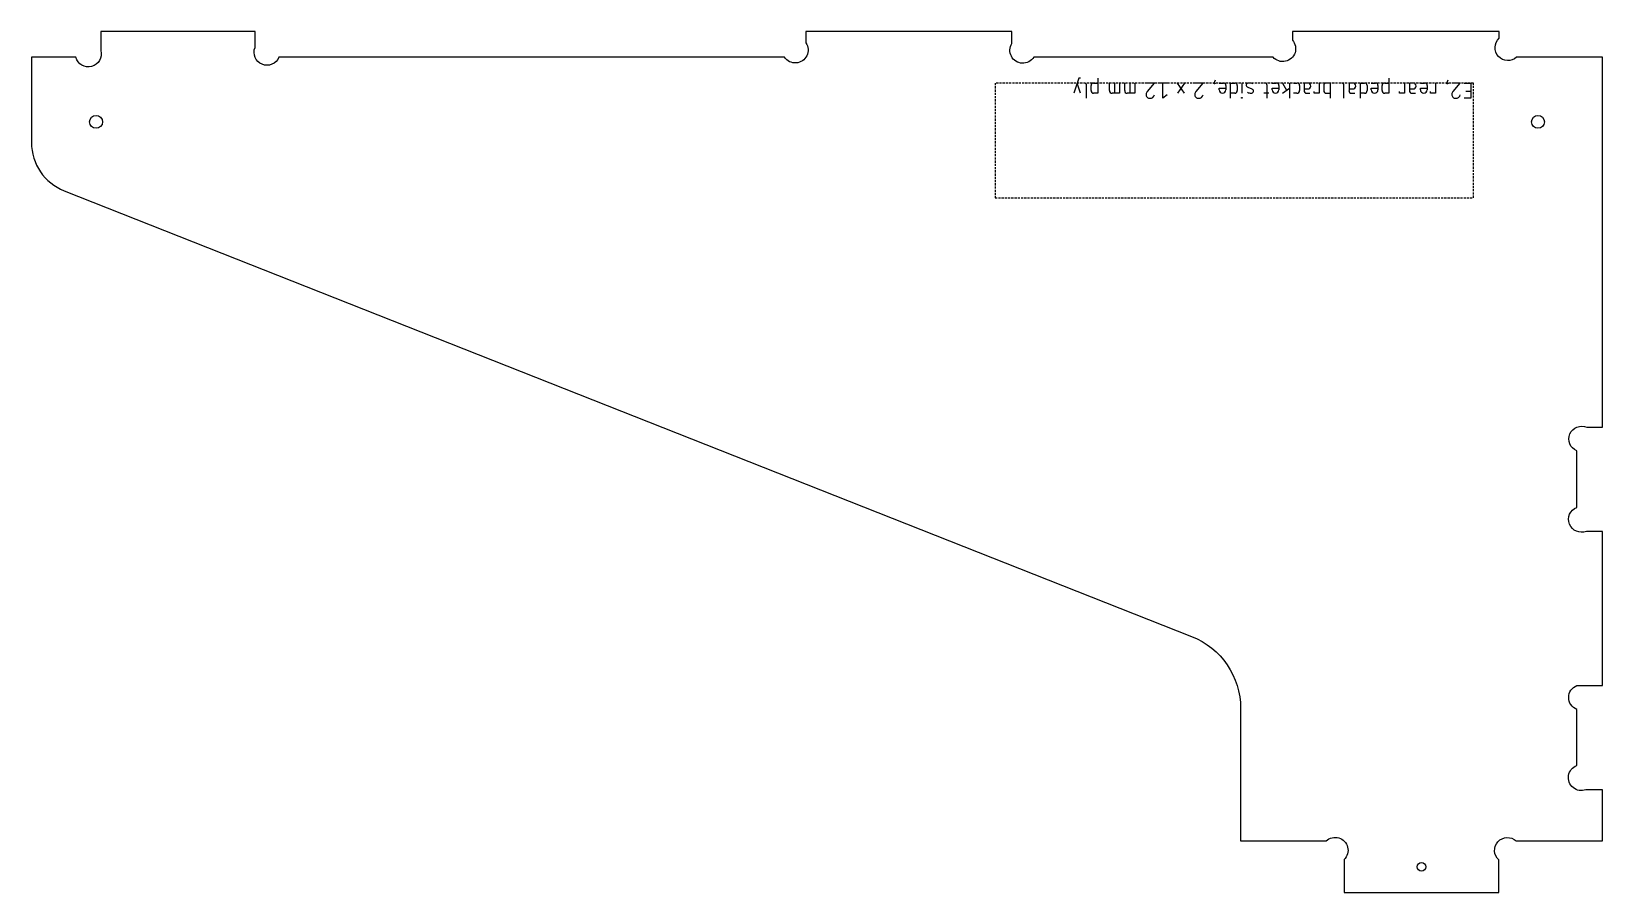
# Model space of a CAD drawing. Header units: millimetres. Extents: x -1102 to -738, y -2019 to -1819.
import ezdxf

# ---------------------------------------------------------------- set-up
doc = ezdxf.new("R2010")
doc.units = ezdxf.units.MM
doc.linetypes.add('DASHED', pattern=[0.75, 0.5, -0.25])
doc.layers.get('0').update_dxf_attribs({"linetype": 'CONTINUOUS'})
doc.layers.add('1', color=7, linetype='DASHED')

msp = doc.modelspace()

# ---------------------------------------------------------------- linework, layer by layer
for p, q in [((-859.1, -1829.46), (-860.27, -1832.97)), ((-858.71, -1832.97), (-859.49, -1830.63)), ((-858.71, -1829.46), (-859.1, -1829.46)), ((-855.68, -1830.63), (-854.71, -1830.63)), ((-854.71, -1829.46), (-854.71, -1832.97)), ((-851.98, -1832.38), (-851.98, -1830.63)), ((-850.81, -1830.63), (-850.81, -1832.97)), ((-849.64, -1830.63), (-849.64, -1832.97)), ((-848.47, -1832.38), (-848.47, -1830.63)), ((-847.3, -1830.63), (-847.3, -1832.97)), ((-846.13, -1830.63), (-846.13, -1832.97)), ((-841.55, -1830.63), (-843.5, -1830.63)), ((-843.2, -1832.58), (-841.55, -1830.63)), ((-838.62, -1830.63), (-840.57, -1830.63)), ((-839.6, -1834.14), (-839.6, -1830.63)), ((-834.62, -1830.63), (-836.18, -1832.97)), ((-834.62, -1832.97), (-836.18, -1830.63)), ((-830.24, -1830.63), (-832.19, -1830.63)), ((-831.89, -1832.58), (-830.24, -1830.63)), ((-827.7, -1830.63), (-827.41, -1829.85)), ((-827.7, -1830.63), (-827.51, -1830.63)), ((-827.7, -1830.82), (-827.7, -1830.63)), ((-827.51, -1830.63), (-827.51, -1830.82)), ((-826.53, -1830.63), (-825.56, -1830.63)), ((-823.9, -1834.14), (-823.9, -1830.63)), ((-823.9, -1830.63), (-822.92, -1830.63)), ((-821.27, -1830.63), (-821.27, -1832.97)), ((-816, -1830.63), (-816.2, -1830.63)), ((-814.25, -1830.63), (-813.27, -1830.63)), ((-811.81, -1830.63), (-810.93, -1832.28)), ((-810.25, -1830.63), (-810.25, -1834.14)), ((-809.27, -1830.63), (-808.49, -1830.63)), ((-805.96, -1830.63), (-806.84, -1830.63)), ((-806.84, -1830.63), (-806.84, -1832.38)), ((-803.33, -1830.63), (-803.33, -1832.97)), ((-800.69, -1830.63), (-801.67, -1830.63)), ((-800.69, -1834.14), (-800.69, -1830.63)), ((-795.53, -1830.63), (-796.4, -1830.63)), ((-796.4, -1830.63), (-796.4, -1832.38)), ((-793.77, -1834.14), (-793.77, -1830.63)), ((-793.77, -1830.63), (-792.8, -1830.63)), ((-791.24, -1830.63), (-790.26, -1830.63)), ((-788.12, -1830.63), (-787.14, -1830.63)), ((-787.14, -1829.46), (-787.14, -1832.97)), ((-783.53, -1830.63), (-783.53, -1832.97)), ((-781.49, -1830.63), (-782.36, -1830.63)), ((-782.36, -1830.63), (-782.36, -1832.38)), ((-779.83, -1830.63), (-778.85, -1830.63)), ((-776.32, -1830.63), (-776.32, -1832.97)), ((-773.69, -1830.63), (-773.39, -1829.85)), ((-773.69, -1830.63), (-773.49, -1830.63)), ((-773.69, -1830.82), (-773.69, -1830.63)), ((-773.49, -1830.63), (-773.49, -1830.82)), ((-770.57, -1830.63), (-772.52, -1830.63)), ((-772.22, -1832.58), (-770.57, -1830.63)), ((-769.69, -1830.63), (-768.13, -1830.63)), ((-768.13, -1830.63), (-768.13, -1834.14)), ((-857.34, -1834.14), (-857.34, -1831.21)), ((-856.27, -1832.38), (-856.27, -1831.21)), ((-854.71, -1832.97), (-855.68, -1832.97)), ((-849.64, -1832.97), (-851.39, -1832.97)), ((-846.13, -1832.97), (-847.88, -1832.97)), ((-838.62, -1833.36), (-839.6, -1834.14)), ((-827.51, -1830.82), (-827.7, -1830.82)), ((-826.53, -1832.19), (-826.53, -1831.8)), ((-826.53, -1831.8), (-824.97, -1831.8)), ((-824.97, -1831.21), (-824.97, -1832.19)), ((-822.92, -1832.97), (-823.9, -1832.97)), ((-822.34, -1831.21), (-822.34, -1832.38)), ((-821.36, -1834.14), (-821.36, -1833.94)), ((-821.36, -1833.94), (-821.17, -1833.94)), ((-821.17, -1834.14), (-821.36, -1834.14)), ((-821.17, -1833.94), (-821.17, -1834.14)), ((-819.9, -1831.6), (-818.93, -1831.99)), ((-815.03, -1832.97), (-816.2, -1832.97)), ((-815.42, -1834.14), (-815.42, -1831.21)), ((-814.25, -1832.19), (-814.25, -1831.8)), ((-814.25, -1831.8), (-812.69, -1831.8)), ((-812.69, -1831.21), (-812.69, -1832.19)), ((-811.81, -1832.97), (-810.25, -1831.8)), ((-808.49, -1832.97), (-809.27, -1832.97)), ((-807.91, -1831.21), (-807.91, -1832.38)), ((-806.84, -1831.99), (-805.96, -1831.99)), ((-806.25, -1832.97), (-805.47, -1832.97)), ((-804.5, -1832.97), (-804.5, -1832.58)), ((-803.33, -1832.97), (-804.5, -1832.97)), ((-802.25, -1831.21), (-802.25, -1832.38)), ((-801.67, -1832.97), (-800.69, -1832.97)), ((-797.57, -1834.14), (-797.57, -1831.21)), ((-796.4, -1831.99), (-795.53, -1831.99)), ((-795.82, -1832.97), (-795.04, -1832.97)), ((-792.8, -1832.97), (-793.77, -1832.97)), ((-792.21, -1831.21), (-792.21, -1832.38)), ((-791.24, -1832.19), (-791.24, -1831.8)), ((-791.24, -1831.8), (-789.68, -1831.8)), ((-789.68, -1831.21), (-789.68, -1832.19)), ((-788.7, -1832.38), (-788.7, -1831.21)), ((-787.14, -1832.97), (-788.12, -1832.97)), ((-784.7, -1832.97), (-784.7, -1832.58)), ((-783.53, -1832.97), (-784.7, -1832.97)), ((-782.36, -1831.99), (-781.49, -1831.99)), ((-781.78, -1832.97), (-781, -1832.97)), ((-779.83, -1832.19), (-779.83, -1831.8)), ((-779.83, -1831.8), (-778.27, -1831.8)), ((-778.27, -1831.21), (-778.27, -1832.19)), ((-777.49, -1832.97), (-777.49, -1832.58)), ((-776.32, -1832.97), (-777.49, -1832.97)), ((-773.49, -1830.82), (-773.69, -1830.82)), ((-768.13, -1834.14), (-769.69, -1834.14)), ((-768.13, -1832.58), (-769.3, -1832.58))]:
    msp.add_line(p, q)
msp.add_lwpolyline([(-1102.22, -1844.47, 0.307744), (-1094.64, -1855.63), (-832.94, -1959.13, -0.307744), (-821.56, -1975.86), (-821.56, -2006.63), (-801.7, -2006.63, -1.000001), (-797.56, -2010.97), (-797.56, -2018.63), (-761.64, -2018.63), (-761.64, -2011.05, -1), (-757.59, -2006.63), (-737.54, -2006.63), (-737.54, -1994.73), (-741.41, -1994.73, -1), (-743.54, -1989.12), (-743.54, -1976.08, -0.671161), (-743.54, -1970.53), (-737.54, -1970.53), (-737.54, -1934.73), (-741.31, -1934.73, -1), (-743.54, -1929.16), (-743.54, -1916.04, -1), (-741.19, -1910.53), (-737.54, -1910.53), (-737.54, -1824.63), (-757.49, -1824.63, -1), (-761.54, -1820.21), (-761.54, -1818.63), (-809.54, -1818.63), (-809.54, -1820.63, -1), (-814.02, -1824.63), (-869.58, -1824.63, -1), (-874.64, -1821.41), (-874.64, -1818.63), (-922.44, -1818.63), (-922.44, -1821.29, -1), (-927.43, -1824.63), (-1044.77, -1824.63, -1), (-1050.32, -1822.36), (-1050.32, -1818.63), (-1086.12, -1818.63), (-1086.12, -1823.09, -1), (-1091.92, -1824.63), (-1102.22, -1824.63)], format="xyb", close=True)
for centre, radius in [((-1087.22, -1839.63), 1.5), ((-752.54, -1839.63), 1.5), ((-779.6, -2012.63), 1)]:
    msp.add_circle(centre, radius)
for centre, radius, start, end in [((-857.86, -1831.14), 0.52, -7.7686, 97.7686), ((-855.75, -1831.14), 0.52, 82.2314, 187.7686), ((-825.49, -1831.14), 0.52, -7.7686, 97.7686), ((-822.85, -1831.14), 0.52, -7.7686, 97.7686), ((-819.74, -1831.13), 0.502, 86.3821, 250.998), ((-819.53, -1832.69), 2.07, 64.4468, 94.9435), ((-815.93, -1831.14), 0.52, -7.7686, 97.7686), ((-813.2, -1831.14), 0.52, -7.7686, 97.7686), ((-808.42, -1831.14), 0.52, -7.7686, 97.7686), ((-805.96, -1831.31), 0.682, -90, 90), ((-801.74, -1831.14), 0.52, 82.2314, 187.7686), ((-798.09, -1831.14), 0.52, -7.7686, 97.7686), ((-795.53, -1831.31), 0.682, -90, 90), ((-792.73, -1831.14), 0.52, -7.7686, 97.7686), ((-790.19, -1831.14), 0.52, -7.7686, 97.7686), ((-788.19, -1831.14), 0.52, 82.2314, 187.7686), ((-781.49, -1831.31), 0.682, -90, 90), ((-778.78, -1831.14), 0.52, -7.7686, 97.7686), ((-855.75, -1832.45), 0.52, 172.2314, 277.7686), ((-851.46, -1832.45), 0.52, 172.2314, 277.7686), ((-847.95, -1832.45), 0.52, 172.2314, 277.7686), ((-842.72, -1833.19), 0.784, 128.5167, 185.0861), ((-842.72, -1833.36), 0.779, 172.2314, 277.7686), ((-842.5, -1833.17), 0.973, 263.0482, 349.0066), ((-831.41, -1833.19), 0.784, 128.5167, 185.0861), ((-831.41, -1833.36), 0.779, 172.2314, 277.7686), ((-831.19, -1833.17), 0.973, 263.0482, 349.0066), ((-825.75, -1832.19), 0.78, -180, 0), ((-822.85, -1832.45), 0.52, -97.7686, 7.7686), ((-819.18, -1831.15), 1.81, 243.1101, 271.8323), ((-819.08, -1832.47), 0.501, -94.1274, 71.5075), ((-813.47, -1832.19), 0.78, -180, 0), ((-808.42, -1832.45), 0.52, -97.7686, 7.7686), ((-806.32, -1832.45), 0.52, 172.2314, 277.7686), ((-801.74, -1832.45), 0.52, 172.2314, 277.7686), ((-795.89, -1832.45), 0.52, 172.2314, 277.7686), ((-792.73, -1832.45), 0.52, -97.7686, 7.7686), ((-790.46, -1832.19), 0.78, -180, 0), ((-788.19, -1832.45), 0.52, 172.2314, 277.7686), ((-781.85, -1832.45), 0.52, 172.2314, 277.7686), ((-779.05, -1832.19), 0.78, -180, 0), ((-771.74, -1833.19), 0.784, 128.5167, 185.0861), ((-771.74, -1833.36), 0.779, 172.2314, 277.7686), ((-771.52, -1833.17), 0.973, 263.0482, 349.0066)]:
    msp.add_arc(centre, radius, start, end)
at = {"layer": '1'}
for p, q in [((-767.54, -1830.63), (-878.53, -1830.63)), ((-878.53, -1830.63), (-878.53, -1857.26)), ((-767.54, -1857.26), (-767.54, -1830.63)), ((-878.53, -1857.26), (-767.54, -1857.26))]:
    msp.add_line(p, q, dxfattribs=at)

doc.saveas('drawing.dxf')
